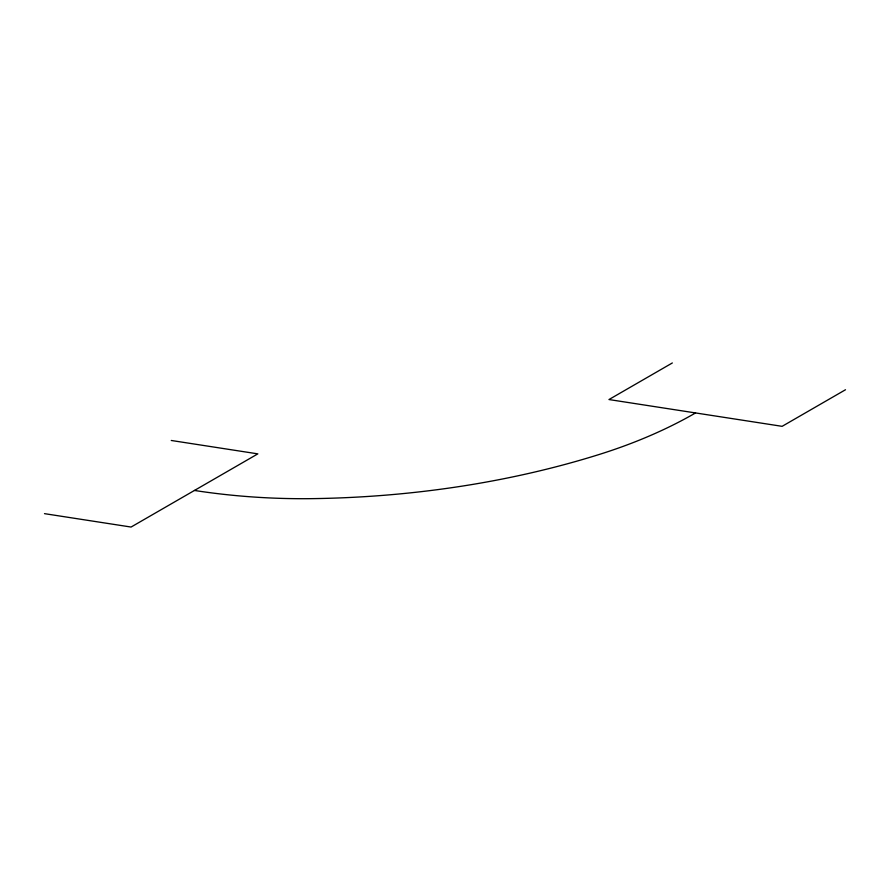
<?xml version="1.0" encoding="UTF-8"?>
<svg xmlns="http://www.w3.org/2000/svg" width="890" height="890" viewBox="0 0 890 890"><rect width="100%" height="100%" fill="white"/><g stroke="black" fill="none" stroke-linecap="round" stroke-linejoin="round"><path stroke-width="1.33" d="M672.351 362.953L608.971 399.543L782.121 426.332L845.5 389.742M171.258 440.472L257.833 453.867L131.075 527.047L44.5 513.652M194.454 490.457A419.179 242.013 0 0 0 314.292 498.611A633.268 365.612 0 0 0 598.837 454.59A419.179 242.013 0 0 0 695.546 412.938"/></g></svg>
